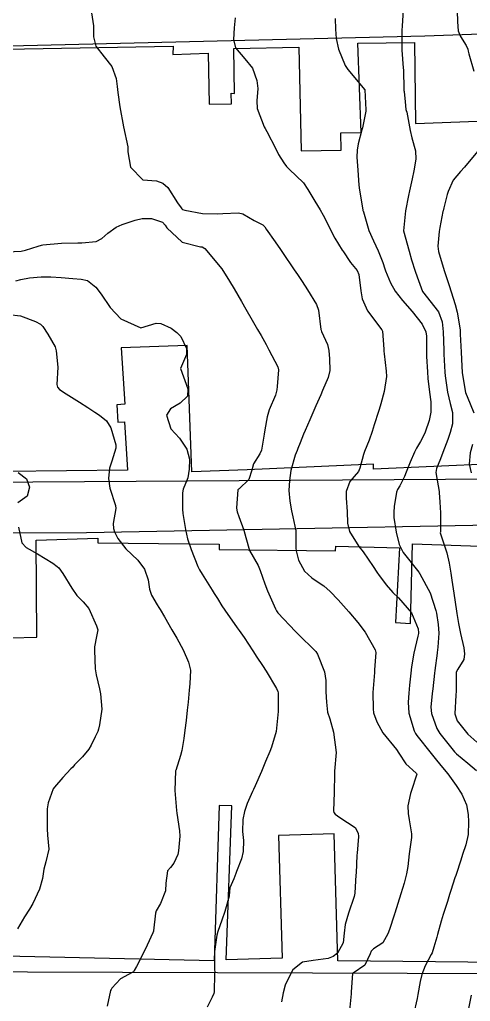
# Model space of a CAD drawing. Header units: metres. Extents: x 318500 to 325275, y 7408834 to 7428799.
# Drawn here: x 321121 to 321165.9, y 7409022.3 to 7409120 of the extents above; entities that cross this region are included whole.
import ezdxf

# ---------------------------------------------------------------- set-up
doc = ezdxf.new("R2010")
doc.units = ezdxf.units.M
doc.header["$MEASUREMENT"] = 0
for name, color, linetype in [('Curvas de Nivel 1m', 11, 'Continuous'), ('Curvas de Nivel 5m', 15, 'Continuous'), ('Edificações', 30, 'Continuous'), ('Vias Primárias', 230, 'Continuous')]:
    doc.layers.add(name, color=color, linetype=linetype)

msp = doc.modelspace()

# ---------------------------------------------------------------- linework, layer by layer
at = {"layer": 'Curvas de Nivel 1m', "flags": 128}
for points, elevation in [([(321164.598, 7409120.934), (321164.606, 7409119.831), (321164.677, 7409118.932), (321164.904, 7409118.349), (321165.475, 7409117.457), (321165.665, 7409117.11), (321165.693, 7409116.917), (321165.755, 7409116.626), (321166.251, 7409114.908)], 779), ([(321128.198, 7409120.732), (321128.367, 7409119.417), (321128.381, 7409118.319), (321128.621, 7409117.413), (321129.454, 7409116.344), (321130.205, 7409115.389), (321130.636, 7409114.167), (321130.745, 7409113.38), (321130.815, 7409112.79), (321131.017, 7409111.376), (321131.36, 7409109.37), (321131.789, 7409107.365), (321131.807, 7409106.883), (321132.076, 7409105.362), (321133.291, 7409104.086), (321134.64, 7409103.98), (321135.287, 7409103.761), (321135.788, 7409103.312), (321136.746, 7409101.81), (321137.11, 7409101.292), (321137.168, 7409101.21), (321137.248, 7409101.136), (321137.479, 7409101.057), (321139.245, 7409100.737), (321140.692, 7409100.695), (321141.245, 7409100.736), (321142.831, 7409100.801), (321143.245, 7409100.699), (321144.387, 7409100.05), (321145.234, 7409099.6), (321145.441, 7409099.396), (321145.588, 7409099.185), (321146.463, 7409097.919), (321146.987, 7409097.163), (321147.196, 7409096.861), (321148.374, 7409095.142), (321148.691, 7409094.663), (321149.158, 7409093.966), (321149.701, 7409093.124), (321150.575, 7409091.669), (321150.786, 7409091.113), (321151.024, 7409089.178), (321151.041, 7409089.11), (321151.089, 7409088.996), (321151.667, 7409087.692), (321151.813, 7409087.099), (321151.889, 7409086.266), (321151.896, 7409085.097), (321151.728, 7409084.401), (321151.187, 7409083.107), (321151.006, 7409082.686), (321150.525, 7409081.584), (321150.324, 7409081.117), (321149.912, 7409080.184), (321149.45, 7409079.125), (321149.303, 7409078.778), (321148.942, 7409077.913), (321148.728, 7409077.339), (321148.645, 7409077.134), (321148.462, 7409076.674), (321148.025, 7409075.143), (321147.894, 7409074.146), (321147.842, 7409073.146), (321147.913, 7409072.096), (321148.093, 7409071.141), (321148.241, 7409070.536), (321148.512, 7409069.135), (321148.532, 7409067.406), (321148.545, 7409067.134), (321148.786, 7409066.219), (321149.39, 7409065.124), (321150.109, 7409064.462), (321150.759, 7409064.032), (321151.308, 7409063.654), (321151.948, 7409063.092), (321152.738, 7409062.273), (321153.813, 7409061.064), (321154.704, 7409060.01), (321155.412, 7409059.043), (321156.422, 7409057.284), (321156.477, 7409057.032), (321156.372, 7409055.305), (321156.347, 7409055.033), (321156.211, 7409053.439), (321156.195, 7409053.034), (321156.208, 7409051.42), (321156.266, 7409051.033), (321156.576, 7409050.127), (321157.189, 7409049.021), (321158.535, 7409047.358), (321158.787, 7409046.996), (321159.469, 7409045.935), (321160.51, 7409045.007), (321160.54, 7409044.97), (321160.559, 7409044.92), (321160.506, 7409044.709), (321160.074, 7409043.388), (321159.939, 7409042.978), (321159.685, 7409041.759), (321159.719, 7409040.981), (321159.824, 7409040.362), (321160.057, 7409038.976), (321160.054, 7409038.605), (321159.822, 7409036.979), (321159.66, 7409035.702), (321159.544, 7409034.982), (321159.297, 7409034.045), (321158.97, 7409032.991), (321158.381, 7409031.06), (321158.364, 7409030.999), (321158.352, 7409030.967), (321158.318, 7409030.865), (321157.849, 7409029.455), (321157.698, 7409029.009), (321157.172, 7409028.121), (321156.267, 7409027.509), (321156.019, 7409027.278), (321155.93, 7409027.033), (321155.39, 7409025.897), (321154.241, 7409025.105), (321154.18, 7409025.051), (321154.03, 7409023.236), (321154.018, 7409023.053), (321153.872, 7409021.367)], 783), ([(321142.494, 7409120.236), (321142.401, 7409119.226), (321142.308, 7409118.058), (321142.527, 7409117.224), (321143.454, 7409116.137), (321144.198, 7409115.202), (321144.639, 7409113.981), (321144.73, 7409113.197), (321144.627, 7409111.968), (321144.664, 7409111.197), (321145.363, 7409109.38), (321145.463, 7409109.188), (321145.623, 7409108.919), (321146.546, 7409107.172), (321146.786, 7409106.629), (321147.316, 7409105.785), (321147.584, 7409105.427), (321147.849, 7409105.152), (321149.29, 7409103.796), (321149.736, 7409103.125), (321150.403, 7409101.978), (321150.939, 7409101.113), (321151.245, 7409100.584), (321151.748, 7409099.615), (321151.99, 7409099.099), (321152.397, 7409098.271), (321153.154, 7409097.081), (321153.199, 7409097.008), (321153.98, 7409095.866), (321154.624, 7409095.058), (321154.79, 7409094.68), (321154.992, 7409093.052), (321155.138, 7409092.238), (321155.67, 7409091.045), (321157.092, 7409089.16), (321157.155, 7409089.029), (321157.288, 7409087.243), (321157.293, 7409087.027), (321157.313, 7409086.779), (321157.518, 7409085.023), (321157.537, 7409084.518), (321157.321, 7409083.025), (321156.998, 7409081.787), (321156.816, 7409081.208), (321156.761, 7409081.032), (321156.322, 7409079.684), (321156.114, 7409079.038), (321155.829, 7409078.159), (321155.367, 7409077.046), (321155.246, 7409076.727), (321154.913, 7409075.387), (321154.751, 7409075.052), (321153.914, 7409074.045), (321153.544, 7409073.07), (321153.534, 7409072.406), (321153.647, 7409071.068), (321153.675, 7409069.904), (321153.87, 7409069.064), (321154.808, 7409067.594), (321155.233, 7409067.046), (321156.213, 7409065.601), (321156.579, 7409065.032), (321156.661, 7409064.923), (321156.768, 7409064.793), (321157.509, 7409063.77), (321158.172, 7409063.009), (321158.742, 7409062.461), (321160.05, 7409060.98), (321160.696, 7409059.397), (321160.749, 7409058.969), (321160.743, 7409058.916), (321160.687, 7409058.652), (321160.285, 7409056.976), (321160.037, 7409055.591), (321159.965, 7409054.98), (321159.829, 7409053.774), (321159.763, 7409052.983), (321159.705, 7409052.087), (321159.787, 7409050.982), (321160.304, 7409049.234), (321160.424, 7409048.972), (321160.557, 7409048.771), (321161.988, 7409046.955), (321162.523, 7409046.296), (321163.143, 7409045.567), (321163.658, 7409044.933), (321164.493, 7409043.781), (321165.05, 7409042.911), (321165.505, 7409041.863), (321165.679, 7409040.902), (321165.717, 7409040.175), (321165.673, 7409038.901), (321165.449, 7409037.87), (321165.122, 7409036.909), (321164.938, 7409036.365), (321164.476, 7409034.918), (321164.452, 7409034.836), (321164.365, 7409034.588), (321163.95, 7409033.322), (321163.839, 7409032.928), (321163.639, 7409032.237), (321163.21, 7409030.937), (321162.99, 7409030.259), (321162.617, 7409028.945), (321162.547, 7409028.685), (321162.271, 7409027.689), (321162.093, 7409027.121), (321162.015, 7409026.952), (321161.385, 7409025.823), (321161.059, 7409024.962), (321160.915, 7409024.278), (321160.674, 7409022.965), (321160.594, 7409022.576), (321160.236, 7409020.969)], 782), ([(321152.451, 7409120.15), (321152.481, 7409119.095), (321152.54, 7409118.153), (321152.782, 7409117.09), (321153.446, 7409115.484), (321153.707, 7409115.076), (321155.41, 7409113.05), (321155.498, 7409111.049), (321155.493, 7409110.944), (321155.378, 7409110.253), (321155.161, 7409109.255), (321155.105, 7409109.054), (321154.718, 7409107.681), (321154.617, 7409107.061), (321154.613, 7409106.351), (321154.687, 7409105.059), (321154.799, 7409103.545), (321154.863, 7409103.056), (321155.185, 7409101.117), (321155.203, 7409101.051), (321155.216, 7409101.017), (321155.248, 7409100.895), (321155.786, 7409099.044), (321156.25, 7409098.005), (321156.732, 7409097.035), (321157.183, 7409095.871), (321157.374, 7409095.228), (321157.45, 7409095.026), (321157.962, 7409093.822), (321158.416, 7409093.011), (321159.136, 7409092.088), (321160.102, 7409090.985), (321161.101, 7409089.71), (321161.468, 7409088.966), (321161.543, 7409088.508), (321161.532, 7409086.965), (321161.542, 7409086.486), (321161.62, 7409084.964), (321161.671, 7409084.323), (321161.831, 7409082.962), (321161.963, 7409081.997), (321161.975, 7409080.96), (321161.799, 7409080.141), (321161.392, 7409078.966), (321161.267, 7409078.655), (321160.946, 7409078.02), (321160.539, 7409077.373), (321160.332, 7409076.979), (321159.911, 7409075.976), (321159.525, 7409074.991), (321159.357, 7409074.539), (321158.889, 7409073.624), (321158.646, 7409073.241), (321158.555, 7409073.005), (321158.303, 7409071.563), (321158.268, 7409071.009), (321158.295, 7409070.458), (321158.503, 7409069.005), (321158.811, 7409067.765), (321159.196, 7409066.994), (321160.771, 7409065.027), (321160.81, 7409064.97), (321160.883, 7409064.855), (321161.913, 7409062.958), (321162.47, 7409061.207), (321162.521, 7409060.952), (321162.703, 7409059.825), (321162.761, 7409058.949), (321162.676, 7409057.573), (321162.611, 7409057.01), (321162.602, 7409056.951), (321162.361, 7409055.236), (321162.325, 7409054.953), (321162.155, 7409053.417), (321162.104, 7409052.955), (321161.964, 7409051.589), (321162.025, 7409050.956), (321162.568, 7409049.462), (321162.877, 7409048.945), (321164.331, 7409047.125), (321164.508, 7409046.92), (321165.633, 7409046.015), (321166.514, 7409045.281)], 781), ([(321166.623, 7409106.901), (321165.314, 7409105.343), (321164.909, 7409104.926), (321164.188, 7409104.046), (321163.688, 7409102.944), (321163.592, 7409102.628), (321163.255, 7409101.307), (321163.187, 7409101.014), (321163.176, 7409100.951), (321162.85, 7409099.337), (321162.784, 7409098.954), (321162.669, 7409097.495), (321162.738, 7409096.955), (321163.177, 7409095.399), (321163.323, 7409094.948), (321163.789, 7409093.574), (321163.979, 7409092.938), (321164.384, 7409091.679), (321164.597, 7409090.928), (321164.87, 7409089.147), (321164.885, 7409088.923), (321164.897, 7409088.731), (321164.991, 7409086.921), (321165.05, 7409085.553), (321165.076, 7409084.919), (321165.077, 7409084.882), (321165.43, 7409082.914), (321165.879, 7409081.787), (321166.257, 7409080.901)], 779), ([(321119.796, 7409096.918), (321121.192, 7409097.002), (321121.625, 7409097.072), (321122.871, 7409097.485), (321123.202, 7409097.594), (321123.35, 7409097.625), (321125.205, 7409097.8), (321126.814, 7409097.826), (321127.206, 7409097.814), (321128.657, 7409097.959), (321129.213, 7409098.24), (321129.822, 7409098.79), (321130.627, 7409099.379), (321131.233, 7409099.642), (321132.53, 7409100.064), (321133.239, 7409100.233), (321134.159, 7409100.256), (321135.235, 7409099.866), (321135.501, 7409099.585), (321135.696, 7409099.313), (321137.209, 7409097.872), (321139.042, 7409097.432), (321139.202, 7409097.408), (321139.481, 7409097.266), (321141.17, 7409095.24), (321141.922, 7409093.993), (321142.389, 7409093.221), (321143.131, 7409091.96), (321143.563, 7409091.206), (321144.192, 7409090.11), (321144.725, 7409089.194), (321145.084, 7409088.595), (321145.586, 7409087.693), (321145.852, 7409087.178), (321146.743, 7409085.466), (321146.816, 7409085.163), (321146.661, 7409083.52), (321146.622, 7409083.166), (321146.488, 7409082.651), (321145.874, 7409081.177), (321145.661, 7409080.498), (321145.438, 7409079.183), (321145.386, 7409078.751), (321145.123, 7409077.187), (321144.926, 7409076.803), (321144.303, 7409075.809), (321144.153, 7409075.198), (321143.85, 7409074.246), (321142.882, 7409073.322), (321142.812, 7409073.28), (321142.745, 7409073.212), (321142.628, 7409071.439), (321142.645, 7409071.213), (321142.683, 7409071.047), (321142.844, 7409070.58), (321143.338, 7409069.205), (321143.558, 7409068.464), (321143.925, 7409067.199), (321144.777, 7409065.684), (321144.98, 7409065.187), (321145.427, 7409063.85), (321145.701, 7409063.176), (321146.511, 7409061.376), (321146.605, 7409061.162), (321146.717, 7409060.985), (321148.479, 7409059.133), (321148.687, 7409058.924), (321150.502, 7409057.112), (321150.666, 7409056.872), (321151.368, 7409055.099), (321151.496, 7409054.228), (321151.511, 7409053.096), (321151.568, 7409052.069), (321151.694, 7409051.093), (321151.895, 7409050.405), (321152.282, 7409049.084), (321152.53, 7409047.08), (321152.386, 7409045.197), (321152.381, 7409045.082), (321152.378, 7409044.961), (321152.344, 7409043.082), (321152.277, 7409041.258), (321152.32, 7409041.082), (321152.448, 7409040.924), (321152.914, 7409040.602), (321154.428, 7409039.61), (321154.726, 7409039.047), (321154.758, 7409038.705), (321154.619, 7409037.048), (321154.605, 7409036.84), (321154.52, 7409035.048), (321154.513, 7409034.903), (321154.398, 7409033.049), (321154.337, 7409032.736), (321153.764, 7409031.058), (321153.426, 7409029.94), (321153.349, 7409029.064), (321153.232, 7409028.11), (321152.664, 7409027.074), (321152.257, 7409026.773), (321151.728, 7409026.561), (321150.252, 7409026.344), (321149.185, 7409026.186), (321148.243, 7409025.445), (321148.056, 7409025.133), (321147.467, 7409023.895), (321147.254, 7409023.144), (321147.101, 7409022.242)], 784), ([(321119.954, 7409090.675), (321121.106, 7409090.55), (321122.593, 7409089.993), (321123.094, 7409089.719), (321123.327, 7409089.476), (321123.833, 7409088.715), (321124.549, 7409087.458), (321124.674, 7409087.074), (321124.814, 7409085.453), (321124.742, 7409083.727), (321124.795, 7409083.453), (321125.006, 7409083.216), (321125.664, 7409082.779), (321126.988, 7409081.953), (321127.821, 7409081.417), (321128.524, 7409080.956), (321128.973, 7409080.668), (321129.669, 7409080.088), (321130.097, 7409079.383), (321130.617, 7409077.693), (321130.614, 7409077.375), (321130.204, 7409076.087), (321129.983, 7409075.384), (321129.863, 7409074.359), (321130.011, 7409073.383), (321130.562, 7409071.666), (321130.592, 7409071.374), (321130.348, 7409069.856), (321130.365, 7409069.377), (321130.475, 7409069.034), (321130.81, 7409068.372), (321131.588, 7409067.362), (321132.783, 7409066.231), (321133.464, 7409065.34), (321133.827, 7409064.261), (321133.956, 7409063.332), (321134.147, 7409062.742), (321134.724, 7409061.767), (321134.898, 7409061.494), (321135.007, 7409061.316), (321135.442, 7409060.576), (321136.192, 7409059.297), (321136.678, 7409058.466), (321137.324, 7409057.283), (321137.851, 7409056.075), (321138.023, 7409055.276), (321137.978, 7409053.918), (321137.914, 7409053.277), (321137.791, 7409052.079), (321137.711, 7409051.279), (321137.61, 7409050.239), (321137.486, 7409049.281), (321137.364, 7409048.466), (321137.162, 7409047.284), (321137.029, 7409046.778), (321136.567, 7409045.289), (321136.56, 7409045.229), (321136.48, 7409043.29), (321136.657, 7409041.288), (321136.692, 7409041.042), (321136.943, 7409039.285), (321136.964, 7409038.735), (321136.86, 7409037.285), (321136.774, 7409036.907), (321136.381, 7409036.05), (321136.04, 7409035.63), (321135.753, 7409035.299), (321135.588, 7409034.065), (321135.547, 7409033.302), (321135.054, 7409032.036), (321134.632, 7409031.315), (321134.553, 7409031.08), (321134.349, 7409029.319), (321134.34, 7409029.269), (321134.287, 7409029.11), (321133.72, 7409027.876), (321133.449, 7409027.332), (321132.669, 7409025.769), (321132.44, 7409025.347), (321132.351, 7409025.236), (321132.237, 7409025.157), (321131.061, 7409024.528), (321130.213, 7409023.589), (321130.128, 7409023.454), (321130.082, 7409023.372), (321129.744, 7409021.819)], 786), ([(321166.101, 7409077.744), (321165.893, 7409076.906), (321165.796, 7409075.784), (321165.984, 7409074.904)], 779), ([(321120.894, 7409074.952), (321121.697, 7409074.307), (321122.023, 7409073.493), (321121.772, 7409072.591), (321120.856, 7409071.913)], 787), ([(321120.902, 7409069.509), (321121.261, 7409067.959), (321121.662, 7409067.497), (321122.791, 7409066.853), (321124.318, 7409065.916), (321124.772, 7409065.603), (321124.935, 7409065.448), (321125.324, 7409064.882), (321126.217, 7409063.435), (321126.733, 7409062.708), (321127.365, 7409062.059), (321127.919, 7409061.412), (321128.694, 7409059.681), (321128.785, 7409059.399), (321128.807, 7409059.279), (321128.678, 7409058.607), (321128.481, 7409057.585), (321128.473, 7409057.403), (321128.484, 7409057.228), (321128.543, 7409055.401), (321128.631, 7409054.819), (321128.968, 7409053.395), (321129.073, 7409052.923), (321129.208, 7409051.391), (321128.992, 7409049.821), (321128.881, 7409049.395), (321128.797, 7409049.156), (321128.549, 7409048.639), (321128.14, 7409047.801), (321127.91, 7409047.409), (321127.289, 7409046.648), (321126.506, 7409045.83), (321126.312, 7409045.623), (321126.13, 7409045.434), (321125.339, 7409044.594), (321124.482, 7409043.627), (321124.375, 7409043.452), (321123.861, 7409042.057), (321123.761, 7409041.46), (321123.779, 7409040.111), (321123.773, 7409039.46), (321123.809, 7409038.854), (321123.93, 7409037.457), (321123.643, 7409036.199), (321123.447, 7409035.464), (321123.29, 7409034.532), (321122.995, 7409033.47), (321122.326, 7409032.038), (321122.005, 7409031.485), (321121.525, 7409030.709), (321120.82, 7409029.502)], 787), ([(321165.984, 7409022.893), (321165.676, 7409021.41)], 781)]:
    msp.add_lwpolyline(points, dxfattribs=dict(at, elevation=elevation))
at = {"layer": 'Curvas de Nivel 5m', "flags": 128}
for points, elevation in [([(321159.199, 7409121.005), (321159.099, 7409119.403), (321159.073, 7409119.006), (321159.074, 7409118.594), (321159.092, 7409117.006), (321159.22, 7409115.227), (321159.233, 7409115.003), (321159.284, 7409113.13), (321159.292, 7409113.002), (321159.301, 7409112.894), (321159.399, 7409111.874), (321159.487, 7409111.095), (321159.512, 7409110.998), (321159.565, 7409110.82), (321159.906, 7409108.992), (321160.073, 7409108.265), (321160.431, 7409106.983), (321160.477, 7409106.138), (321160.27, 7409104.986), (321160.096, 7409104.19), (321159.842, 7409102.992), (321159.743, 7409102.523), (321159.46, 7409100.997), (321159.23, 7409099), (321159.794, 7409096.991), (321160.04, 7409096.134), (321160.401, 7409094.982), (321160.606, 7409094.42), (321161.15, 7409092.97), (321162.735, 7409090.954), (321163.105, 7409089.955), (321163.194, 7409088.948), (321163.254, 7409087.129), (321163.26, 7409086.947), (321163.269, 7409086.745), (321163.36, 7409084.945), (321163.392, 7409084.587), (321163.623, 7409082.941), (321163.896, 7409081.834), (321164.13, 7409080.933), (321164.109, 7409079.797), (321163.892, 7409078.936), (321163.648, 7409078.241), (321163.17, 7409076.946), (321162.924, 7409076.307), (321162.524, 7409075.344), (321162.462, 7409074.954), (321162.791, 7409073.041), (321162.807, 7409072.951), (321162.865, 7409071.979), (321162.912, 7409070.949), (321162.915, 7409069.032), (321162.908, 7409068.949), (321162.93, 7409068.847), (321163.569, 7409066.938), (321163.794, 7409065.926), (321163.954, 7409064.932), (321164.06, 7409064.228), (321164.245, 7409062.928), (321164.508, 7409061.138), (321164.54, 7409060.923), (321164.705, 7409059.929), (321164.928, 7409058.916), (321165.253, 7409057.489), (321165.329, 7409056.91), (321165.246, 7409056.326), (321164.647, 7409055.361), (321164.502, 7409055.062), (321164.48, 7409054.922), (321164.476, 7409053.058), (321164.467, 7409052.922), (321164.449, 7409052.763), (321164.361, 7409050.923), (321164.58, 7409050.22), (321165.635, 7409048.904), (321166.548, 7409048.097)], 780), ([(321120.641, 7409094.022), (321121.15, 7409094.167), (321122.002, 7409094.346), (321123.16, 7409094.439), (321124.13, 7409094.436), (321125.159, 7409094.372), (321126.339, 7409094.257), (321127.158, 7409094.2), (321127.795, 7409094.059), (321128.611, 7409093.408), (321129.14, 7409092.706), (321130.037, 7409091.386), (321131.103, 7409090.258), (321133.09, 7409089.35), (321134.62, 7409089.805), (321135.097, 7409089.793), (321136.108, 7409089.305), (321136.694, 7409088.903), (321137.082, 7409088.482), (321137.648, 7409087.284), (321137.634, 7409086.711), (321137.04, 7409085.29), (321137.789, 7409083.282), (321137.736, 7409082.549), (321136.996, 7409081.853), (321136.06, 7409081.304), (321135.641, 7409080.649), (321136.066, 7409079.303), (321136.946, 7409078.367), (321137.685, 7409077.282), (321137.926, 7409076.274), (321137.919, 7409075.28), (321137.764, 7409074.415), (321137.322, 7409073.286), (321137.236, 7409072.925), (321137.226, 7409071.286), (321137.267, 7409070.863), (321137.535, 7409069.283), (321137.741, 7409068.35), (321138.09, 7409067.277), (321138.775, 7409065.585), (321138.929, 7409065.268), (321139.193, 7409064.834), (321140.195, 7409063.248), (321140.407, 7409062.916), (321140.732, 7409062.395), (321141.164, 7409061.673), (321141.454, 7409061.229), (321142.694, 7409059.484), (321142.888, 7409059.208), (321143.371, 7409058.512), (321144.249, 7409057.194), (321144.654, 7409056.561), (321145.194, 7409055.73), (321145.56, 7409055.176), (321146.614, 7409053.431), (321146.734, 7409053.158), (321146.762, 7409053.003), (321146.771, 7409051.157), (321146.56, 7409049.16), (321146.107, 7409047.595), (321145.94, 7409047.169), (321145.517, 7409046.173), (321145.11, 7409045.181), (321144.486, 7409043.742), (321144.302, 7409043.371), (321144.204, 7409043.193), (321143.669, 7409041.991), (321143.414, 7409041.2), (321143.252, 7409040.388), (321143.227, 7409039.202), (321143.299, 7409038.313), (321143.298, 7409037.201), (321143.122, 7409036.47), (321142.633, 7409035.207), (321142.564, 7409035.012), (321142.359, 7409034.499), (321141.957, 7409033.605), (321141.931, 7409033.216), (321141.883, 7409032.764), (321141.446, 7409031.223), (321141.167, 7409030.368), (321140.757, 7409029.233), (321140.649, 7409028.871), (321140.415, 7409027.238), (321140.444, 7409025.439), (321140.448, 7409025.237), (321140.441, 7409025.032), (321140.393, 7409023.237), (321140.362, 7409023.084), (321140.202, 7409022.719), (321139.709, 7409021.726)], 785)]:
    msp.add_lwpolyline(points, dxfattribs=dict(at, elevation=elevation))
at = {"layer": 'Edificações'}
for points in [[(321112.219, 7409116.963), (321136.3, 7409117.405), (321136.28, 7409116.568), (321139.8, 7409116.699), (321139.891, 7409111.624), (321142.109, 7409111.663), (321142.09, 7409112.735), (321142.434, 7409112.687), (321142.356, 7409117.156), (321148.822, 7409117.306), (321149.062, 7409106.962), (321153.05, 7409107.054), (321153.011, 7409108.758), (321155.037, 7409108.805), (321154.703, 7409117.688), (321160.334, 7409117.763), (321160.442, 7409109.701), (321166.614, 7409109.941)], [(321174.269, 7409076.093), (321156.274, 7409075.29), (321156.252, 7409075.782), (321143.667, 7409075.22), (321138.173, 7409075.011), (321137.719, 7409087.588), (321131.145, 7409087.351), (321131.493, 7409081.745), (321130.7, 7409081.696), (321130.808, 7409079.953), (321131.48, 7409079.995), (321131.779, 7409075.188), (321119.618, 7409075.054)], [(321120.184, 7409058.501), (321122.743, 7409058.54), (321122.673, 7409068.223), (321128.802, 7409068.396), (321128.815, 7409067.932), (321140.896, 7409067.817), (321140.891, 7409067.277), (321152.484, 7409067.166), (321152.506, 7409067.604), (321158.849, 7409067.458), (321158.434, 7409060.006), (321159.945, 7409059.922), (321160.139, 7409067.86), (321170.732, 7409067.479)], [(321228.635, 7409032.233), (321223.831, 7409032.281), (321224.032, 7409040.161), (321223.014, 7409040.187), (321223.395, 7409027.293), (321211.889, 7409026.934), (321181.421, 7409027.385), (321181.642, 7409042.365), (321180.135, 7409042.387), (321179.98, 7409031.899), (321175.942, 7409031.958), (321175.374, 7409026.096), (321152.719, 7409026.338), (321152.34, 7409038.971), (321146.783, 7409038.804), (321147.149, 7409026.603), (321141.577, 7409026.435), (321142.164, 7409041.757), (321140.905, 7409041.805), (321140.395, 7409026.321), (321121.05, 7409026.769), (321102.405, 7409027.435)]]:
    msp.add_lwpolyline(points, dxfattribs=at)
at = {"layer": 'Vias Primárias'}
for points in [[(321067.928, 7409073.634), (321101.762, 7409073.899), (321173.698, 7409074.347), (321219.323, 7409075.14, 0.319429), (321222.834, 7409077.732), (321224.215, 7409091.485), (321224.656, 7409098.39), (321225.05, 7409119.539, 0.483885), (321222.739, 7409121.438), (321210.5, 7409120.373), (321194.006, 7409119.553), (321161.371, 7409118.385), (321070.393, 7409116.205)], [(321061.953, 7409025.576), (321102.889, 7409025.28), (321169.061, 7409025.072), (321210.069, 7409025.242), (321236.637, 7409024.954), (321261.812, 7409023.557, 0.040892), (321266.42, 7409023.678, 0.381192), (321268.512, 7409025.995), (321270.656, 7409046.363, 0.036583), (321271.35, 7409068.205, 0.009625), (321271.206, 7409070.583, 0.425773), (321267.647, 7409073.496), (321225.866, 7409071.362), (321187.131, 7409070.078), (321127.691, 7409068.938), (321067.397, 7409068.891)]]:
    msp.add_lwpolyline(points, format="xyb", dxfattribs=at)

doc.saveas('drawing.dxf')
